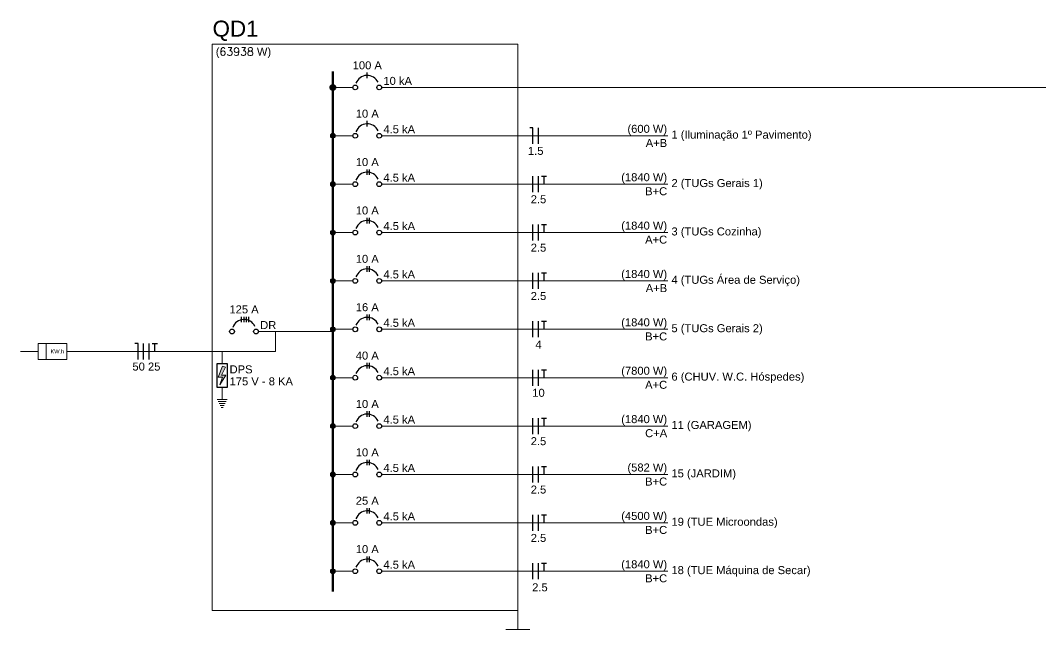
# Model space of a CAD drawing. Header units: metres. Extents: x 134.3 to 218.4, y -41.5 to 17.9.
# Drawn here: x 157.08 to 166.64, y 3.13 to 8.85 of the extents above; entities that cross this region are included whole.
import ezdxf

# ---------------------------------------------------------------- set-up
doc = ezdxf.new("R2010")
doc.units = ezdxf.units.M
doc.header["$MEASUREMENT"] = 0
for name, color, linetype, lineweight in [('DI-Barramento', 220, 'Continuous', 60), ('DI-Disjuntor', 8, 'Continuous', 30), ('DI-Fios', 122, 'Continuous', 30), ('DI-Linhas do diagrama', 9, 'Continuous', 20), ('DI-Pontilhado', 7, 'Continuous', 20), ('DI-Textos do diagrama', 7, 'Continuous', 20), ('DI-Títulos', 122, 'Continuous', 30)]:
    doc.layers.add(name, color=color, linetype=linetype, lineweight=lineweight)
doc.styles.add('Arial', font='arial.ttf')

msp = doc.modelspace()

# ---------------------------------------------------------------- hatches: boundary and pattern name
at = {"layer": 'DI-Disjuntor', "linetype": 'Continuous'}
msp.add_hatch(color=7, dxfattribs=at).paths.add_polyline_path([(159.0027, 5.5946), (158.9652, 5.5203), (159.0065, 5.5203), (158.9502, 5.4303), (158.9765, 5.5023), (158.9333, 5.5023), (158.9765, 5.6058)])

# ---------------------------------------------------------------- linework, layer by layer
at = {"layer": 'DI-Barramento'}
msp.add_line((160.0096, 8.3697), (160.0096, 3.4914), dxfattribs=at)
at = {"layer": 'DI-Barramento', "const_width": 0.0225}
msp.add_lwpolyline([(160.0208, 8.2197, 1), (159.9983, 8.2197, 1)], format="xyb", close=True, dxfattribs=at)
at = {"layer": 'DI-Barramento'}
msp.add_circle((160.0096, 8.2197), 0.0225, dxfattribs=at)
at = {"layer": 'DI-Disjuntor'}
for p, q in [((160.3321, 8.3059), (160.3321, 8.3584)), ((160.3321, 7.8522), (160.3321, 7.9047)), ((160.3321, 7.3984), (160.3321, 7.4509)), ((160.3546, 7.3984), (160.3546, 7.4509)), ((160.3321, 6.9447), (160.3321, 6.9972)), ((160.3546, 6.9447), (160.3546, 6.9972)), ((160.3321, 6.4909), (160.3321, 6.5434)), ((160.3546, 6.4909), (160.3546, 6.5434)), ((159.1546, 6.0168), (159.1546, 6.0693)), ((159.1771, 6.0168), (159.1771, 6.0693)), ((159.1996, 6.0168), (159.1996, 6.0693)), ((159.2221, 6.0168), (159.2221, 6.0693)), ((160.3321, 6.0372), (160.3321, 6.0897)), ((160.3546, 6.0372), (160.3546, 6.0897)), ((158.924, 5.6306), (159.0177, 5.6306)), ((158.924, 5.4056), (158.924, 5.6306)), ((159.0177, 5.6306), (159.0177, 5.4056)), ((160.3321, 5.5834), (160.3321, 5.6359)), ((160.3546, 5.5834), (160.3546, 5.6359)), ((159.0177, 5.4056), (158.924, 5.4056)), ((160.3321, 5.1297), (160.3321, 5.1822)), ((160.3546, 5.1297), (160.3546, 5.1822)), ((160.3321, 4.6759), (160.3321, 4.7284)), ((160.3546, 4.6759), (160.3546, 4.7284)), ((160.3321, 4.2222), (160.3321, 4.2747)), ((160.3546, 4.2222), (160.3546, 4.2747)), ((160.3321, 3.7684), (160.3321, 3.8209)), ((160.3546, 3.7684), (160.3546, 3.8209))]:
    msp.add_line(p, q, dxfattribs=at)
for centre in [(160.2196, 8.2197), (160.4446, 8.2197), (160.2196, 7.7659), (160.4446, 7.7659), (160.2196, 7.3122), (160.4446, 7.3122), (160.2196, 6.8584), (160.4446, 6.8584), (160.2196, 6.4047), (160.4446, 6.4047), (159.0646, 5.9306), (159.2896, 5.9306), (160.2196, 5.9509), (160.4446, 5.9509), (160.2196, 5.4972), (160.4446, 5.4972), (160.2196, 5.0434), (160.4446, 5.0434), (160.2196, 4.5897), (160.4446, 4.5897), (160.2196, 4.1359), (160.4446, 4.1359), (160.2196, 3.6822), (160.4446, 3.6822)]:
    msp.add_circle(centre, 0.0225, dxfattribs=at)
for centre in [(160.3321, 8.2197), (160.3321, 7.7659), (160.3321, 7.3122), (160.3321, 6.8584), (160.3321, 6.4047), (159.1771, 5.9306), (160.3321, 5.9509), (160.3321, 5.4972), (160.3321, 5.0434), (160.3321, 4.5897), (160.3321, 4.1359), (160.3321, 3.6822)]:
    msp.add_arc(centre, 0.1125, 25, 160, dxfattribs=at)
at = {"layer": 'DI-Fios'}
for p, q in [((161.8846, 7.8409), (161.8546, 7.8409)), ((161.8846, 7.6909), (161.8846, 7.8409)), ((161.9371, 7.6909), (161.9371, 7.8409)), ((161.8846, 7.2372), (161.8846, 7.3872)), ((161.9371, 7.2372), (161.9371, 7.3872)), ((161.9656, 7.3872), (162.0136, 7.3872)), ((161.9896, 7.3122), (161.9896, 7.3872)), ((161.8846, 6.7834), (161.8846, 6.9334)), ((161.9371, 6.7834), (161.9371, 6.9334)), ((161.9656, 6.9334), (162.0136, 6.9334)), ((161.9896, 6.8584), (161.9896, 6.9334)), ((161.8846, 6.3297), (161.8846, 6.4797)), ((161.9371, 6.3297), (161.9371, 6.4797)), ((161.9656, 6.4797), (162.0136, 6.4797)), ((161.9896, 6.4047), (161.9896, 6.4797)), ((161.8846, 5.8759), (161.8846, 6.0259)), ((161.9371, 5.8759), (161.9371, 6.0259)), ((161.9656, 6.0259), (162.0136, 6.0259)), ((161.9896, 5.9509), (161.9896, 6.0259)), ((158.1833, 5.8181), (158.1533, 5.8181)), ((158.1833, 5.6681), (158.1833, 5.8181)), ((158.2358, 5.6681), (158.2358, 5.8181)), ((158.2883, 5.6681), (158.2883, 5.8181)), ((158.3168, 5.8181), (158.3648, 5.8181)), ((158.3408, 5.7431), (158.3408, 5.8181)), ((161.8846, 5.4222), (161.8846, 5.5722)), ((161.9371, 5.4222), (161.9371, 5.5722)), ((161.9656, 5.5722), (162.0136, 5.5722)), ((161.9896, 5.4972), (161.9896, 5.5722)), ((161.8846, 4.9684), (161.8846, 5.1184)), ((161.9371, 4.9684), (161.9371, 5.1184)), ((161.9656, 5.1184), (162.0136, 5.1184)), ((161.9896, 5.0434), (161.9896, 5.1184)), ((161.8846, 4.5147), (161.8846, 4.6647)), ((161.9371, 4.5147), (161.9371, 4.6647)), ((161.9656, 4.6647), (162.0136, 4.6647)), ((161.9896, 4.5897), (161.9896, 4.6647)), ((161.8846, 4.0609), (161.8846, 4.2109)), ((161.9371, 4.0609), (161.9371, 4.2109)), ((161.9656, 4.2109), (162.0136, 4.2109)), ((161.9896, 4.1359), (161.9896, 4.2109)), ((161.8846, 3.6072), (161.8846, 3.7572)), ((161.9371, 3.6072), (161.9371, 3.7572)), ((161.9656, 3.7572), (162.0136, 3.7572)), ((161.9896, 3.6822), (161.9896, 3.7572))]:
    msp.add_line(p, q, dxfattribs=at)
at = {"layer": 'DI-Linhas do diagrama'}
for p, q in [((160.0321, 8.2197), (160.1971, 8.2197)), ((160.4671, 8.2197), (166.7574, 8.2197)), ((160.0321, 7.7659), (160.1971, 7.7659)), ((160.4671, 7.7659), (163.1483, 7.7659)), ((160.0321, 7.3122), (160.1971, 7.3122)), ((160.4671, 7.3122), (163.1483, 7.3122)), ((160.0321, 6.8584), (160.1971, 6.8584)), ((160.4671, 6.8584), (163.1483, 6.8584)), ((160.0321, 6.4047), (160.1971, 6.4047)), ((160.4671, 6.4047), (163.1483, 6.4047)), ((159.3121, 5.9306), (159.5671, 5.9306)), ((159.4733, 5.9306), (159.4733, 5.7431)), ((159.5671, 5.9306), (160.0096, 5.9306)), ((160.0321, 5.9509), (160.1971, 5.9509)), ((160.4671, 5.9509), (163.1483, 5.9509)), ((157.0808, 5.7431), (157.2458, 5.7431)), ((157.5158, 5.8181), (157.2458, 5.8181)), ((157.2458, 5.8181), (157.2458, 5.6681)), ((157.3208, 5.6681), (157.3208, 5.8181)), ((157.5158, 5.6681), (157.5158, 5.8181)), ((157.5158, 5.7431), (158.9708, 5.7431)), ((159.4733, 5.7431), (158.9708, 5.7431)), ((158.9708, 5.7431), (158.9708, 5.6306)), ((157.2458, 5.6681), (157.5158, 5.6681)), ((160.0321, 5.4972), (160.1971, 5.4972)), ((160.4671, 5.4972), (163.1483, 5.4972)), ((158.9708, 5.4056), (158.9708, 5.2931)), ((158.924, 5.2931), (159.0177, 5.2931)), ((158.9333, 5.2743), (159.0083, 5.2743)), ((158.9427, 5.2556), (158.999, 5.2556)), ((158.9521, 5.2368), (158.9896, 5.2368)), ((158.9615, 5.2181), (158.9802, 5.2181)), ((160.0321, 5.0434), (160.1971, 5.0434)), ((160.4671, 5.0434), (163.1483, 5.0434)), ((160.0321, 4.5897), (160.1971, 4.5897)), ((160.4671, 4.5897), (163.1483, 4.5897)), ((160.0321, 4.1359), (160.1971, 4.1359)), ((160.4671, 4.1359), (163.1483, 4.1359)), ((160.0321, 3.6822), (160.1971, 3.6822)), ((160.4671, 3.6822), (163.1483, 3.6822))]:
    msp.add_line(p, q, dxfattribs=at)
for centre in [(160.0096, 8.2197), (160.0096, 7.7659), (160.0096, 7.3122), (160.0096, 6.8584), (160.0096, 6.4047), (160.0096, 5.9509), (160.0096, 5.4972), (160.0096, 5.0434), (160.0096, 4.5897), (160.0096, 4.1359), (160.0096, 3.6822)]:
    msp.add_circle(centre, 0.0225, dxfattribs=at)
at = {"layer": 'DI-Pontilhado', "ltscale": 5}
for p, q in [((161.7421, 8.6247), (158.8771, 8.6247)), ((158.8771, 8.6247), (158.8771, 3.3147)), ((161.7421, 3.3147), (161.7421, 8.6247)), ((158.8771, 3.3147), (161.7421, 3.3147)), ((161.7421, 3.3147), (161.7421, 3.1347)), ((161.6296, 3.1347), (161.8546, 3.1347))]:
    msp.add_line(p, q, dxfattribs=at)
at = {"layer": 'DI-Textos do diagrama', "const_width": 0.0225}
for points in [[(160.0208, 7.7659, 1), (159.9983, 7.7659, 1)], [(160.0208, 7.3122, 1), (159.9983, 7.3122, 1)], [(160.0208, 6.8584, 1), (159.9983, 6.8584, 1)], [(160.0208, 6.4047, 1), (159.9983, 6.4047, 1)], [(160.0208, 5.9509, 1), (159.9983, 5.9509, 1)], [(160.0208, 5.4972, 1), (159.9983, 5.4972, 1)], [(160.0208, 5.0434, 1), (159.9983, 5.0434, 1)], [(160.0208, 4.5897, 1), (159.9983, 4.5897, 1)], [(160.0208, 4.1359, 1), (159.9983, 4.1359, 1)], [(160.0208, 3.6822, 1), (159.9983, 3.6822, 1)]]:
    msp.add_lwpolyline(points, format="xyb", close=True, dxfattribs=at)
at = {"layer": 'DI-Textos do diagrama'}
msp.add_lwpolyline([(159.0027, 5.5946), (158.9652, 5.5203), (159.0065, 5.5203), (158.9502, 5.4303), (158.9765, 5.5023), (158.9333, 5.5023), (158.9765, 5.6058), (159.0027, 5.5946)], dxfattribs=at)
for centre in [(160.0096, 7.7659), (160.0096, 7.3122), (160.0096, 6.8584), (160.0096, 6.4047), (160.0096, 5.9509), (160.0096, 5.4972), (160.0096, 5.0434), (160.0096, 4.5897), (160.0096, 4.1359), (160.0096, 3.6822)]:
    msp.add_circle(centre, 0.0225, dxfattribs=at)

# ---------------------------------------------------------------- texts
at = {"layer": 'DI-Linhas do diagrama', "char_height": 0.075, "attachment_point": 7, "line_spacing_factor": 0.6, "style": 'Arial'}
for s, insert, width in [('DPS', (159.0415, 5.5368), 0.27), ('175 V - 8 KA', (159.0415, 5.4243), 1.08)]:
    msp.add_mtext(s, dxfattribs=dict(at, insert=insert, width=width))
at = {"layer": 'DI-Textos do diagrama', "line_spacing_factor": 0.6, "style": 'Arial'}
for s, insert, char_height, width, attachment_point in [('({\\Fromand|c0;63938} W)', (158.9121, 8.4949), 0.075, 0.81, 7), ('100 A', (160.3321, 8.3884), 0.075, 0.36, 8), ('10 kA', (160.4833, 8.2422), 0.075, 0.36, 7), ('10 A', (160.3321, 7.9347), 0.075, 0.36, 8), ('4.5 kA', (160.4833, 7.7884), 0.075, 0.36, 7), ('(600 W)', (163.1433, 7.7712), 0.075, 0.63, 9), ('1 (Iluminação 1º Pavimento)', (163.1833, 7.7162), 0.075, 2.34, 7), ('1.5', (161.9108, 7.5859), 0.075, 0.27, 8), ('A+B', (163.1433, 7.6609), 0.075, 0.09, 9), ('10 A', (160.3321, 7.4809), 0.075, 0.36, 8), ('4.5 kA', (160.4833, 7.3347), 0.075, 0.36, 7), ('(1840 W)', (163.1433, 7.3174), 0.075, 0.72, 9), ('2 (TUGs Gerais 1)', (163.1833, 7.2624), 0.075, 1.53, 7), ('B+C', (163.1433, 7.2072), 0.075, 0.27, 9), ('2.5', (161.9371, 7.1322), 0.075, 0.27, 8), ('10 A', (160.3321, 7.0272), 0.075, 0.36, 8), ('4.5 kA', (160.4833, 6.8809), 0.075, 0.36, 7), ('(1840 W)', (163.1433, 6.8637), 0.075, 0.63, 9), ('3 (TUGs Cozinha)', (163.1833, 6.8087), 0.075, 1.53, 7), ('A+C', (163.1433, 6.7534), 0.075, 0.27, 9), ('2.5', (161.9371, 6.6784), 0.075, 0.27, 8), ('10 A', (160.3321, 6.5734), 0.075, 0.36, 8), ('4.5 kA', (160.4833, 6.4272), 0.075, 0.36, 7), ('(1840 W)', (163.1433, 6.4099), 0.075, 0.72, 9), ('4 (TUGs Área de Serviço)', (163.1833, 6.3549), 0.075, 1.53, 7), ('A+B', (163.1433, 6.2997), 0.075, 0.27, 9), ('2.5', (161.9371, 6.2247), 0.075, 0.27, 8), ('125 A', (159.1771, 6.0993), 0.075, 0.45, 8), ('16 A', (160.3321, 6.1197), 0.075, 0.36, 8), ('DR', (159.3283, 5.9531), 0.075, 0.18, 7), ('4.5 kA', (160.4833, 5.9734), 0.075, 0.36, 7), ('(1840 W)', (163.1433, 5.9562), 0.075, 0.72, 9), ('5 (TUGs Gerais 2)', (163.1833, 5.9012), 0.075, 1.53, 7), ('4', (161.9371, 5.7709), 0.075, 0.27, 8), ('B+C', (163.1433, 5.8459), 0.075, 0.27, 9), ('KW.h', (157.3633, 5.7243), 0.0375, 0.18, 7), ('40 A', (160.3321, 5.6659), 0.075, 0.36, 8), ('50 25', (158.2621, 5.5631), 0.075, 0.45, 8), ('4.5 kA', (160.4833, 5.5197), 0.075, 0.45, 7), ('(7800 W)', (163.1433, 5.5024), 0.075, 0.72, 9), ('6 (CHUV. W.C. Hóspedes)', (163.1833, 5.4474), 0.075, 1.62, 7), ('A+C', (163.1433, 5.3922), 0.075, 0.27, 9), ('10', (161.9371, 5.3172), 0.075, 0.09, 8), ('10 A', (160.3321, 5.2122), 0.075, 0.36, 8), ('4.5 kA', (160.4833, 5.0659), 0.075, 0.45, 7), ('(1840 W)', (163.1433, 5.0487), 0.075, 0.72, 9), ('11 (GARAGEM)', (163.1833, 4.9937), 0.075, 1.62, 7), ('C+A', (163.1433, 4.9384), 0.075, 0.27, 9), ('2.5', (161.9371, 4.8634), 0.075, 0.09, 8), ('10 A', (160.3321, 4.7584), 0.075, 0.36, 8), ('4.5 kA', (160.4833, 4.6122), 0.075, 0.45, 7), ('(582 W)', (163.1433, 4.5949), 0.075, 0.72, 9), ('15 (JARDIM)', (163.1833, 4.5399), 0.075, 1.62, 7), ('B+C', (163.1433, 4.4847), 0.075, 0.27, 9), ('2.5', (161.9371, 4.4097), 0.075, 0.09, 8), ('25 A', (160.3321, 4.3047), 0.075, 0.36, 8), ('4.5 kA', (160.4833, 4.1584), 0.075, 0.36, 7), ('(4500 W)', (163.1433, 4.1412), 0.075, 0.72, 9), ('19 (TUE Microondas)', (163.1833, 4.0862), 0.075, 1.35, 7), ('2.5', (161.9371, 3.9559), 0.075, 0.27, 8), ('B+C', (163.1433, 4.0309), 0.075, 0.27, 9), ('10 A', (160.3321, 3.8509), 0.075, 0.36, 8), ('4.5 kA', (160.4833, 3.7047), 0.075, 0.36, 7), ('(1840 W)', (163.1433, 3.6874), 0.075, 0.72, 9), ('18 (TUE Máquina de Secar)', (163.1833, 3.6324), 0.075, 1.35, 7), ('B+C', (163.1433, 3.5772), 0.075, 0.27, 9), ('2.5', (161.9504, 3.4926), 0.075, 0.27, 8)]:
    msp.add_mtext(s, dxfattribs=dict(at, insert=insert, char_height=char_height, width=width, attachment_point=attachment_point))
at = {"layer": 'DI-Títulos', "insert": (158.8821, 8.6547), "char_height": 0.15, "width": 0.54, "attachment_point": 7, "line_spacing_factor": 0.6, "style": 'Arial'}
msp.add_mtext('QD1', dxfattribs=at)

doc.saveas('drawing.dxf')
